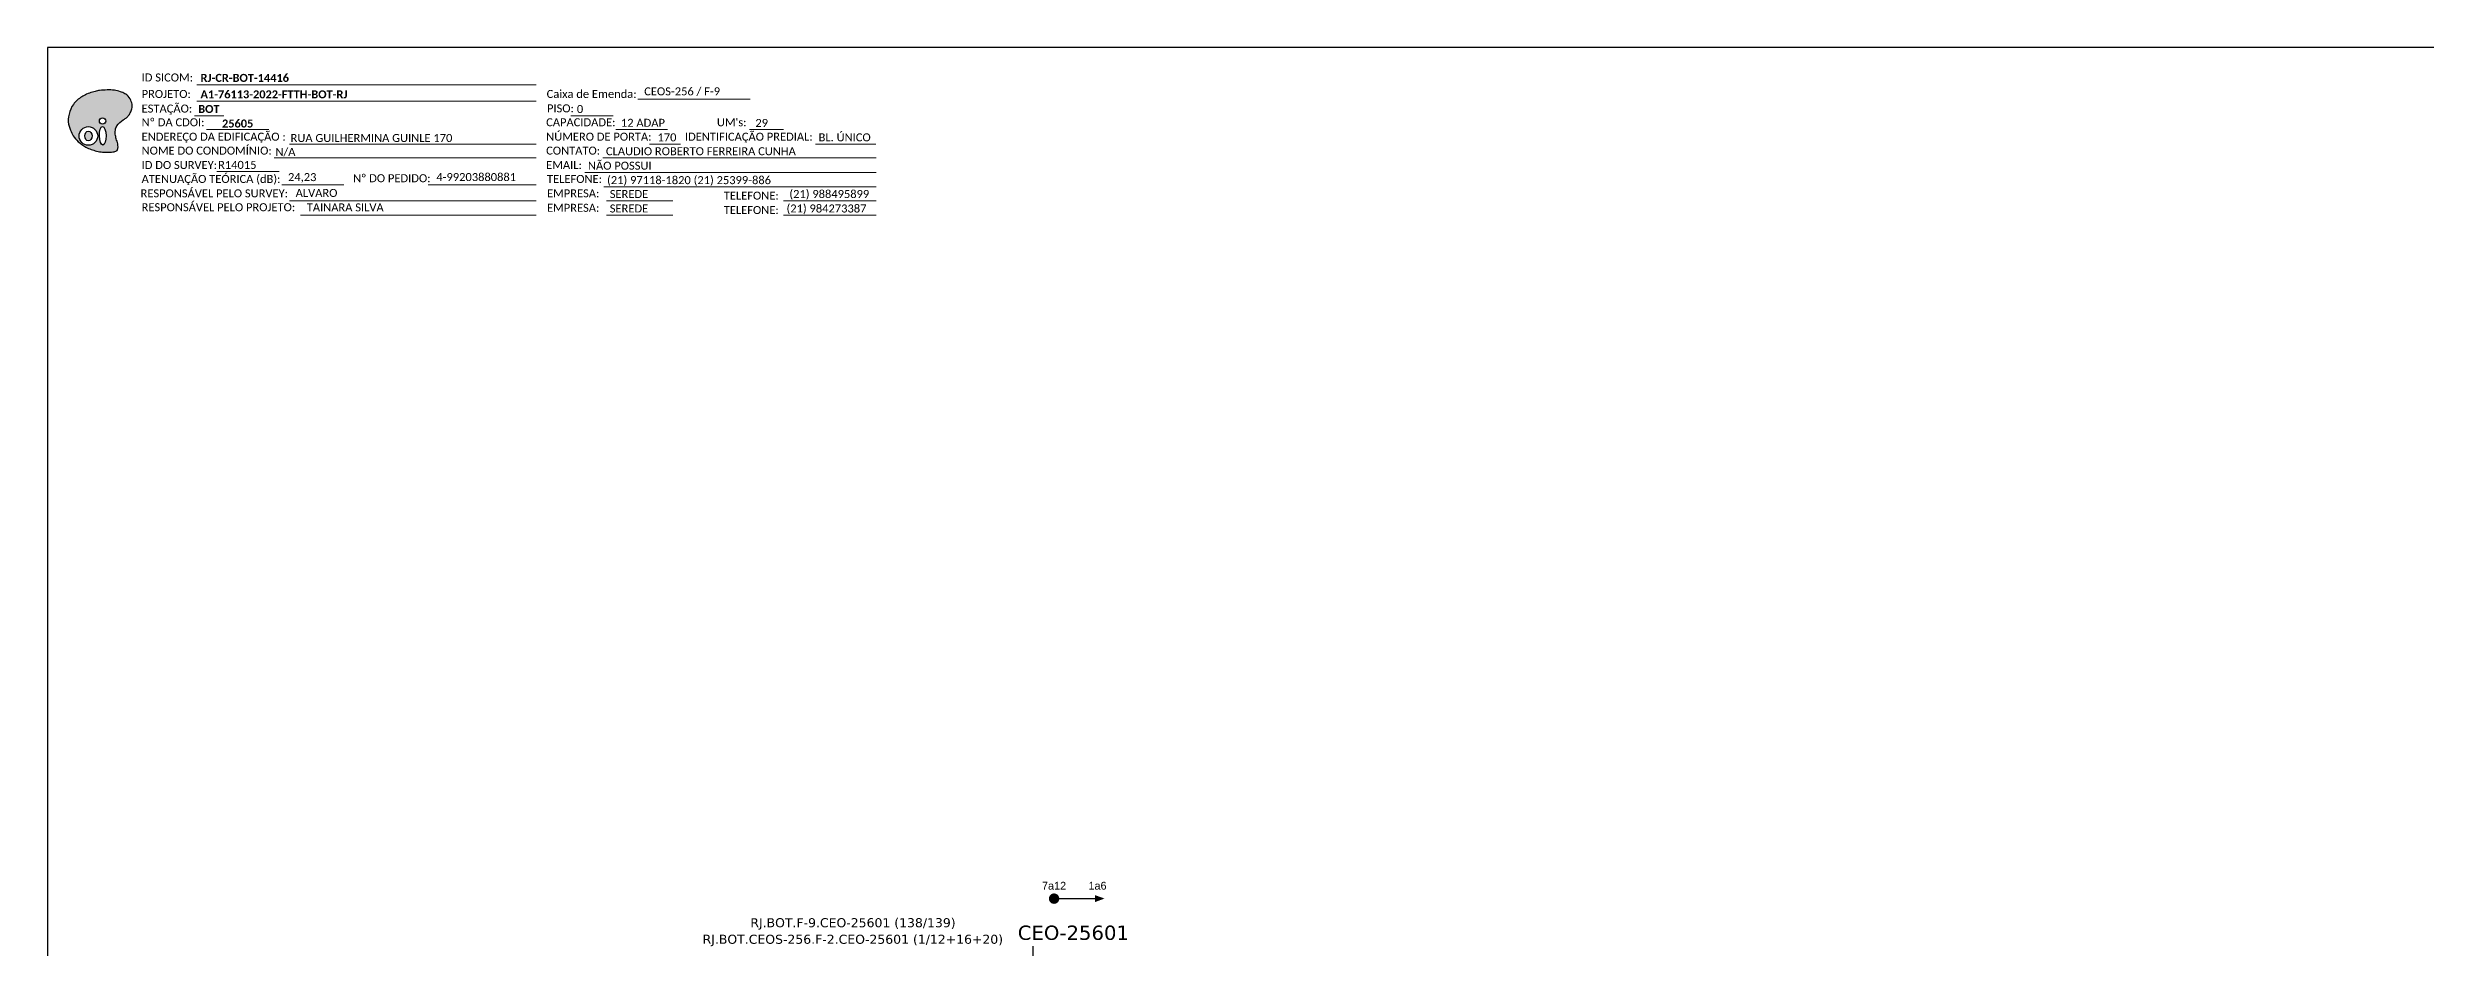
# Model space of a CAD drawing. Header units: millimetres. Extents: x 7 to 846, y 6 to 1250.
# Drawn here: x 7 to 540, y 1048 to 1250 of the extents above; entities that cross this region are included whole.
import ezdxf
from ezdxf.enums import TextEntityAlignment as Align

# ---------------------------------------------------------------- set-up
doc = ezdxf.new("R2010")
doc.units = ezdxf.units.MM
doc.header["$MEASUREMENT"] = 0
doc.layers.add('20.5-CEO', color=1, linetype='Continuous')
doc.layers.add('SETA', color=7, linetype='Continuous')
doc.layers.add('40.1-ETIQUETAS', color=1, linetype='Continuous', lineweight=20)
doc.styles.add('ARIAL', font='arial.ttf')
doc.styles.add('siredit', font='verdana.ttf')
doc.styles.add('WMF-Calibri0', font='calibri.ttf')
doc.styles.add('WMF-Calibri1', font='calibrib.ttf')

# ---------------------------------------------------------------- blocks, each defined once
blk = doc.blocks.new('OI')
h = blk.add_hatch(color=40)
edge = h.paths.add_edge_path()
edge.add_spline(control_points=[(4.35, -0.67), (3.92, -0.99), (3.26, -1.5), (2.81, -2.59), (2.9, -3.5), (3.06, -4.27), (3.31, -4.85), (3.37, -5.39), (3.4, -5.88), (3.2, -6.4), (2.54, -6.61), (1.65, -6.63), (0.55, -6.67), (-0.56, -6.42), (-1.61, -6.14), (-2.77, -5.61), (-3.92, -4.77), (-4.89, -3.7), (-5.34, -2.65), (-5.6, -1.94), (-5.85, -0.96), (-5.71, 0.47), (-5.1, 2.02), (-4.14, 3.02), (-3.3, 3.61), (-2.37, 4.16), (-1.36, 4.44), (-0.56, 4.7), (0.79, 4.85), (2.24, 4.97), (3.79, 4.57), (4.67, 4.21), (5.44, 3.65), (5.76, 2.99), (6.03, 2.21), (6.01, 1.46), (5.72, 0.64), (5.31, 0.08), (4.88, -0.38), (4.51, -0.55), (4.35, -0.67)], knot_values=[0, 0, 0, 0, 1.60434, 2.417191, 3.427595, 4.282808, 4.776746, 5.304182, 5.888771, 6.258406, 6.858137, 7.79129, 8.986195, 10.124242, 11.187857, 12.242908, 13.953784, 15.414161, 16.515391, 17.349188, 17.675853, 19.552021, 21.515531, 22.568638, 23.63245, 24.621084, 25.782718, 26.745347, 27.142653, 29.870543, 31.004649, 31.921532, 32.709589, 33.801391, 34.042471, 35.192333, 35.971461, 36.628871, 37.254359, 37.836911, 37.836911, 37.836911, 37.836911], degree=3, periodic=0)
h.paths.add_polyline_path([(1.13, -0.87, -1), (-0.04, -0.87, -1)], flags=16)
edge = h.paths.add_edge_path(flags=16)
edge.add_ellipse((0.56, -3.59), major_axis=(-0.02, 1.71), ratio=0.361305, start_angle=0, end_angle=360)
h.paths.add_polyline_path([(-0.36, -3.62, -1), (-3.8, -3.62, -1)], flags=16)
edge = h.paths.add_edge_path(flags=0)
edge.add_ellipse((-2.08, -3.62), major_axis=(0, 0.885), ratio=0.758294, start_angle=0, end_angle=360)
at = {"color": 40}
for centre, radius in [((-2.08, -3.62), 1.72), ((0.54, -0.87), 0.587)]:
    blk.add_circle(centre, radius, dxfattribs=at)
blk.add_ellipse((-2.08, -3.62), major_axis=(0, 0.885), ratio=0.758294, start_param=-3.141592653589792, end_param=3.141592653589792, dxfattribs=at)
blk.add_ellipse((0.56, -3.59), major_axis=(-0.02, 1.71), ratio=0.361305, dxfattribs=at)
at = {"color": 40, "start_tangent": (-0.800898, -0.598801), "end_tangent": (-0.800898, -0.598801)}
blk.add_spline([(4.35, -0.67), (3.2, -1.78), (2.9, -2.54), (2.92, -3.55), (3.12, -4.38), (3.28, -4.85), (3.37, -5.37), (3.35, -5.95), (3.2, -6.29), (2.66, -6.55), (1.73, -6.63), (0.54, -6.62), (-0.58, -6.41), (-1.6, -6.11), (-2.56, -5.67), (-3.95, -4.67), (-4.89, -3.56), (-5.37, -2.56), (-5.64, -1.78), (-5.72, -1.46), (-5.63, 0.42), (-4.84, 2.22), (-4.13, 2.99), (-3.27, 3.62), (-2.4, 4.09), (-1.3, 4.47), (-0.37, 4.72), (0.02, 4.77), (2.75, 4.8), (3.85, 4.53), (4.69, 4.16), (5.31, 3.68), (5.85, 2.73), (5.93, 2.5), (5.94, 1.35), (5.67, 0.62), (5.29, 0.08), (4.84, -0.36), (4.35, -0.67)], degree=3, dxfattribs=at)

msp = doc.modelspace()

# ---------------------------------------------------------------- linework, layer by layer
msp.add_lwpolyline([(7.11, 655.57), (845.67, 655.57), (845.67, 1249.57), (7.11, 1249.57), (7.11, 655.57)])
at = {"color": 7, "lineweight": 0}
for points in [[(40.58, 1241.21), (116.55, 1241.21)], [(40.58, 1237.52), (116.55, 1237.52)], [(139.39, 1238.02), (164.52, 1238.02)], [(40.06, 1234.25), (46.61, 1234.25)], [(42.72, 1231.18), (56.67, 1231.18)], [(124.35, 1234.29), (133.83, 1234.29)], [(134.4, 1231.18), (146.01, 1231.18)], [(164.34, 1231.18), (172, 1231.18)], [(61.29, 1227.94), (116.55, 1227.94)], [(141.98, 1227.94), (148.93, 1227.94)], [(179.15, 1227.94), (192.71, 1227.94)], [(45.04, 1221.76), (58.99, 1221.76)], [(57.88, 1224.83), (116.55, 1224.83)], [(127.47, 1221.59), (192.74, 1221.59)], [(131.51, 1224.83), (192.74, 1224.83)], [(59.58, 1218.79), (73.52, 1218.79)], [(61.29, 1215.24), (116.55, 1215.24)], [(92.41, 1218.81), (116.56, 1218.81)], [(131.76, 1218.35), (192.74, 1218.35)], [(132.37, 1215.24), (147.17, 1215.24)], [(171.97, 1215.24), (192.74, 1215.24)], [(63.78, 1212), (116.55, 1212)], [(132.37, 1212), (147.17, 1212)], [(171.97, 1212), (192.74, 1212)]]:
    msp.add_lwpolyline(points, dxfattribs=at)
at = {"const_width": 1.16}
msp.add_lwpolyline([(232.03, 1058.81, 1), (233.2, 1058.81, 1)], format="xyb", close=True, dxfattribs=at)
at = {"layer": '20.5-CEO', "color": 5}
msp.add_lwpolyline([(227.84, 1048.15), (227.84, 1039.01)], dxfattribs=at)
at = {"layer": 'SETA'}
msp.add_lwpolyline([(232.62, 1058.81), (242.59, 1058.81)], dxfattribs=at)
msp.add_solid([(241.79, 1059.6), (243.92, 1058.83), (241.79, 1058.05)], dxfattribs=at)

# ---------------------------------------------------------------- block references
at = {"color": 7, "xscale": 1.213923925163967, "yscale": 1.213923925163967, "zscale": 1.213923925163967, "rotation": 0.1532896023949059}
msp.add_blockref('OI', (18.77, 1234.15), dxfattribs=at)

# ---------------------------------------------------------------- texts
at = {"color": 7, "lineweight": 0, "style": 'WMF-Calibri0'}
for s, height, p in [('ID SICOM:', 1.793, (28.18, 1241.96)), ('PROJETO:', 1.793, (28.18, 1238.27)), ('ESTAÇÃO:', 1.793, (28.18, 1234.99)), ('Caixa de Emenda:', 1.7927, (118.93, 1238.27)), ('PISO:', 1.793, (119, 1235.04)), ('Nº DA CDOI:', 1.7927, (28.18, 1231.92)), ('ENDEREÇO DA EDIFICAÇÃO :', 1.7927, (28.18, 1228.69)), ('CAPACIDADE:', 1.7927, (118.82, 1231.92)), ('NÚMERO DE PORTA:', 1.7927, (118.82, 1228.69)), ('IDENTIFICAÇÃO PREDIAL:', 1.7927, (149.91, 1228.69)), ("UM's:", 1.793, (157.07, 1231.92)), ('NOME DO CONDOMÍNIO:', 1.7927, (28.18, 1225.57)), ('CONTATO:', 1.793, (118.82, 1225.57)), ('ATENUAÇÃO TEÓRICA (dB):', 1.7927, (28.18, 1219.22)), ('ID DO SURVEY:', 1.7927, (28.18, 1222.34)), ('Nº DO PEDIDO:', 1.7927, (75.55, 1219.38)), ('EMAIL:', 1.793, (118.82, 1222.34)), ('TELEFONE:', 1.793, (119.01, 1219.22)), ('RESPONSÁVEL PELO SURVEY:', 1.7927, (27.94, 1215.99)), ('RESPONSÁVEL PELO PROJETO:', 1.7927, (28.18, 1212.88)), ('EMPRESA:', 1.793, (119.01, 1215.99)), ('TELEFONE:', 1.793, (158.61, 1215.48)), ('EMPRESA:', 1.793, (119.01, 1212.75)), ('TELEFONE:', 1.793, (158.61, 1212.25))]:
    msp.add_text(s, height=height, dxfattribs=at).set_placement(p)
at = {"color": 7}
for s, height, style, p in [('RJ-CR-BOT-14416', 1.7927, 'WMF-Calibri1', (41.37, 1241.87)), ('BOT', 1.793, 'WMF-Calibri1', (40.86, 1234.9)), ('A1-76113-2022-FTTH-BOT-RJ', 1.7927, 'WMF-Calibri1', (41.37, 1238.18)), ('0', 1.79, 'WMF-Calibri0', (125.7, 1234.89)), ('CEOS-256 / F-9', 1.7927, 'WMF-Calibri0', (140.79, 1238.85)), ('12 ADAP', 1.793, 'WMF-Calibri0', (135.57, 1231.8)), ('29', 1.793, 'WMF-Calibri0', (165.69, 1231.77)), ('BL. ÚNICO', 1.793, 'WMF-Calibri0', (179.86, 1228.54)), ('N/A', 1.793, 'WMF-Calibri0', (58.15, 1225.29)), ('RUA GUILHERMINA GUINLE 170', 1.7927, 'WMF-Calibri0', (61.56, 1228.4)), ('CLAUDIO ROBERTO FERREIRA CUNHA', 1.7927, 'WMF-Calibri0', (132.21, 1225.43)), ('170', 1.793, 'WMF-Calibri0', (143.76, 1228.54)), ('R14015', 1.793, 'WMF-Calibri0', (45.31, 1222.37)), ('24,23', 1.793, 'WMF-Calibri0', (60.98, 1219.63)), ('4-99203880881', 1.7927, 'WMF-Calibri0', (94.22, 1219.64)), ('NÃO POSSUI', 1.793, 'WMF-Calibri0', (128.18, 1222.19)), ('(21) 97118-1820 (21) 25399-886', 1.7927, 'WMF-Calibri0', (132.46, 1218.95)), ('ALVARO', 1.793, 'WMF-Calibri0', (62.69, 1216.08)), ('SEREDE', 1.793, 'WMF-Calibri0', (133.07, 1215.84)), (' (21) 988495899', 1.7927, 'WMF-Calibri0', (172.67, 1215.84)), ('TAINARA SILVA', 1.7927, 'WMF-Calibri0', (65.18, 1212.84)), ('SEREDE', 1.793, 'WMF-Calibri0', (133.07, 1212.6)), ('(21) 984273387', 1.7927, 'WMF-Calibri0', (172.67, 1212.6))]:
    msp.add_text(s, height=height, dxfattribs=dict(at, style=style)).set_placement(p)
at = {"color": 7, "style": 'WMF-Calibri1'}
msp.add_text('25605', height=1.793, dxfattribs=at).set_placement((49.7, 1231.64), align=Align.CENTER)
at = {"style": 'ARIAL'}
for s, p in [('7a12', (232.61, 1060.84)), ('1a6', (242.35, 1060.84))]:
    msp.add_text(s, height=1.741, dxfattribs=at).set_placement(p, align=Align.CENTER)
at = {"layer": '20.5-CEO', "color": 5, "style": 'siredit'}
msp.add_attdef('CEO-25601', text='SAP 324607', height=3.209, dxfattribs=at).set_placement((236.94, 1052.78), align=Align.TOP_CENTER)
at = {"layer": '40.1-ETIQUETAS', "style": 'siredit'}
msp.add_text('RJ.BOT.CEOS-256.F-2.CEO-25601 (1/12+16+20)', height=2.031, dxfattribs=at).set_placement((187.53, 1049.71), align=Align.MIDDLE_CENTER)
at = {"layer": '40.1-ETIQUETAS', "color": 7, "style": 'siredit'}
msp.add_text('RJ.BOT.F-9.CEO-25601 (138/139)', height=2.031, dxfattribs=at).set_placement((187.56, 1053.42), align=Align.MIDDLE_CENTER)

doc.saveas('drawing.dxf')
